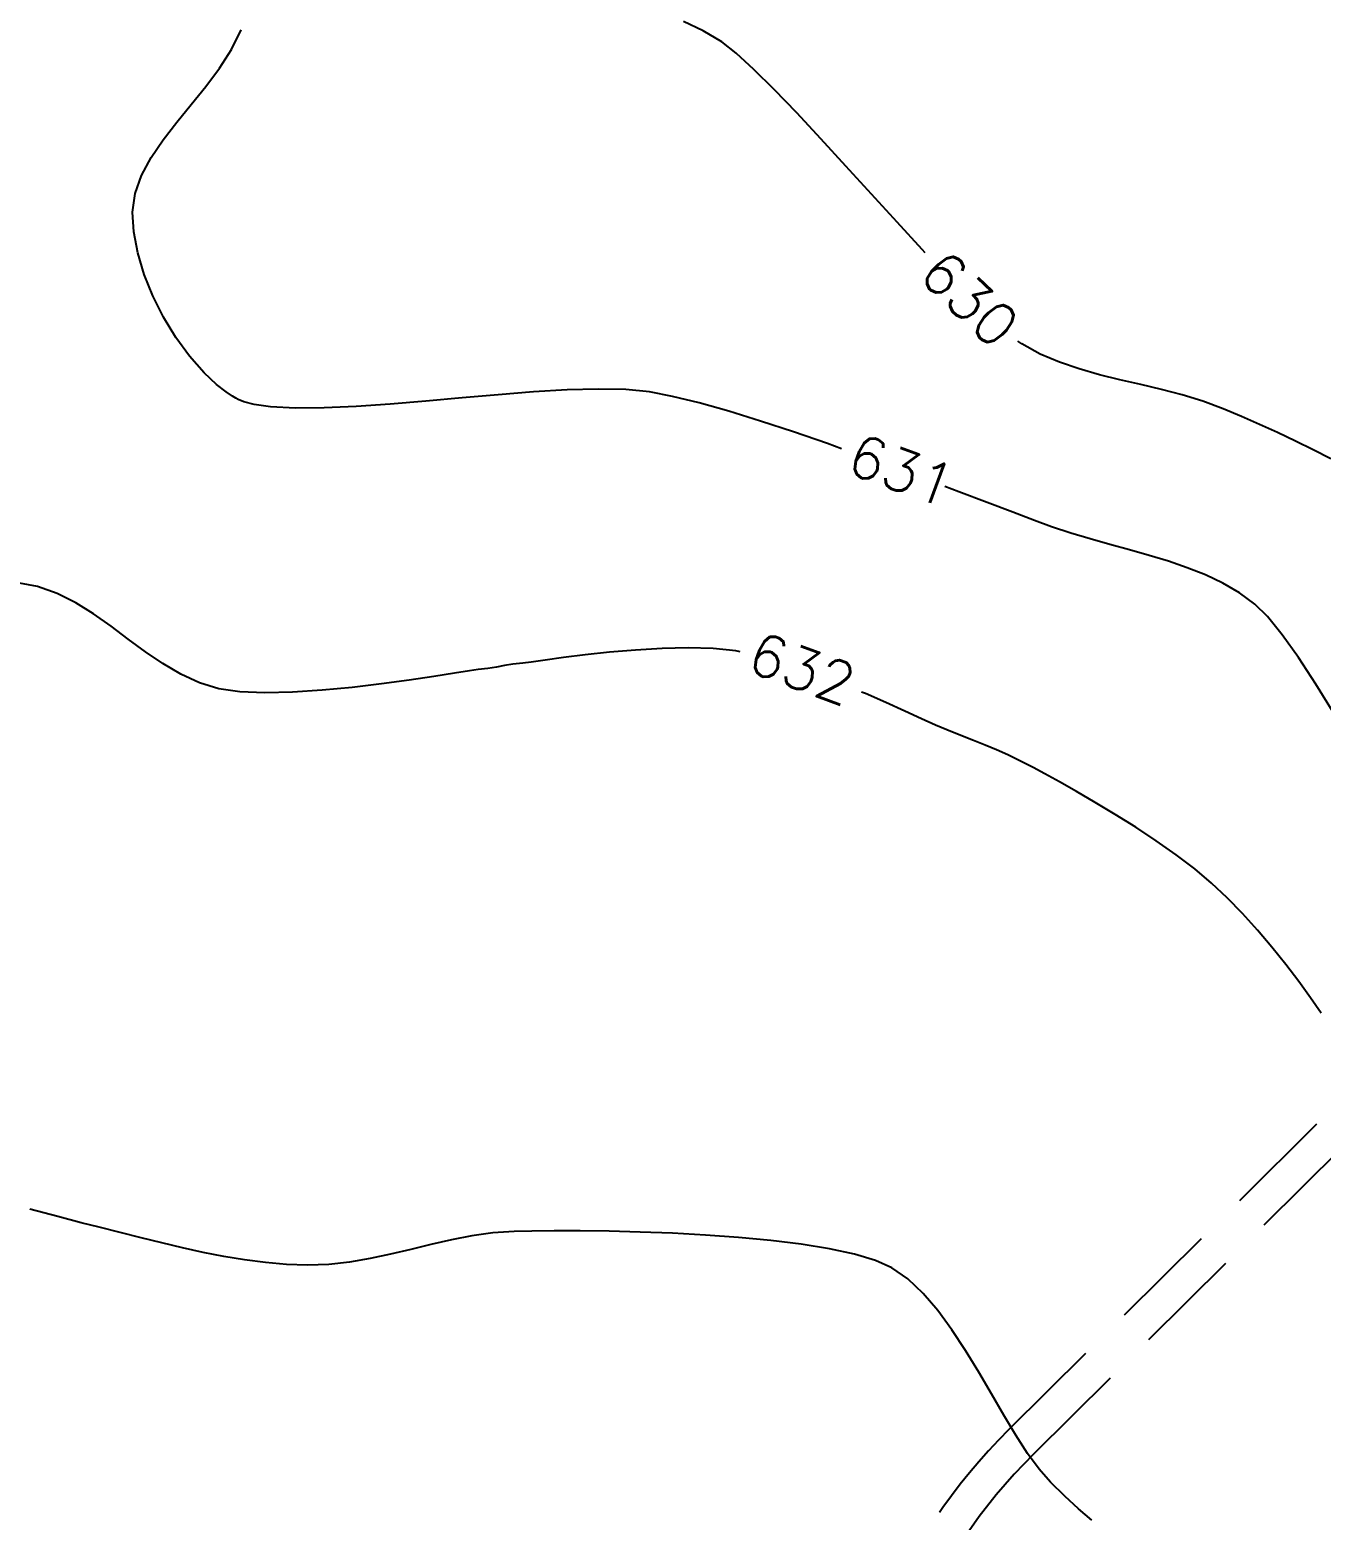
# Model space of a CAD drawing. Header units: feet. Extents: x 26064 to 27719, y 16802 to 28989.
# Drawn here: x 26491.8 to 26566.2, y 17535.1 to 17621.1 of the extents above; entities that cross this region are included whole.
import ezdxf

# ---------------------------------------------------------------- set-up
doc = ezdxf.new("R2010")
doc.units = ezdxf.units.FT
doc.header["$LTSCALE"] = 50
doc.header["$MEASUREMENT"] = 0
for name, pattern in [('HIDDEN', [0.375, 0.25, -0.125]), ('HIDDEN2', [0.1875, 0.125, -0.0625]), ('HIDN25', [0.0938, 0.0625, -0.0313])]:
    doc.linetypes.add(name, pattern=pattern)
for name, color, linetype in [('CONT-MJR', 160, 'HIDDEN'), ('CONT-MNR', 55, 'HIDN25'), ('EX-STORM DRAIN', 251, 'HIDDEN2')]:
    doc.layers.add(name, color=color, linetype=linetype)
doc.styles.add('l60', font='simplex', dxfattribs={"height": 2.4})

msp = doc.modelspace()

# ---------------------------------------------------------------- linework, layer by layer
at = {"layer": 'CONT-MJR', "color": 7}
for p, q in [((26530.60329, 17621.01643, 630), (26529.47222, 17621.54688, 630)), ((26531.6724, 17620.38048, 630), (26530.60329, 17621.01643, 630)), ((26532.51105, 17619.72709, 630), (26531.6724, 17620.38048, 630)), ((26533.53174, 17618.79493, 630), (26532.51105, 17619.72709, 630)), ((26534.70421, 17617.63097, 630), (26533.53174, 17618.79493, 630)), ((26535.99819, 17616.28216, 630), (26534.70421, 17617.63097, 630)), ((26537.38341, 17614.79549, 630), (26535.99819, 17616.28216, 630)), ((26538.82962, 17613.2179, 630), (26537.38341, 17614.79549, 630)), ((26540.30653, 17611.59637, 630), (26538.82962, 17613.2179, 630)), ((26541.78389, 17609.97786, 630), (26540.30653, 17611.59637, 630)), ((26543.23142, 17608.40935, 630), (26541.78389, 17609.97786, 630)), ((26543.40795, 17608.22213, 630), (26543.23142, 17608.40935, 630)), ((26548.9624, 17602.96048, 630), (26548.73443, 17603.12626, 630)), ((26550.02685, 17602.38237, 630), (26548.9624, 17602.96048, 630)), ((26551.13272, 17601.90983, 630), (26550.02685, 17602.38237, 630)), ((26552.27253, 17601.52037, 630), (26551.13272, 17601.90983, 630)), ((26553.43878, 17601.19149, 630), (26552.27253, 17601.52037, 630)), ((26554.624, 17600.90068, 630), (26553.43878, 17601.19149, 630)), ((26555.82068, 17600.62546, 630), (26554.624, 17600.90068, 630)), ((26557.02136, 17600.34333, 630), (26555.82068, 17600.62546, 630)), ((26558.21852, 17600.03179, 630), (26557.02136, 17600.34333, 630)), ((26559.4047, 17599.66833, 630), (26558.21852, 17600.03179, 630)), ((26560.5724, 17599.23048, 630), (26559.4047, 17599.66833, 630)), ((26561.622, 17598.78507, 630), (26560.5724, 17599.23048, 630)), ((26562.6681, 17598.32573, 630), (26561.622, 17598.78507, 630)), ((26563.70929, 17597.8517, 630), (26562.6681, 17598.32573, 630)), ((26564.74415, 17597.36223, 630), (26563.70929, 17597.8517, 630)), ((26565.77127, 17596.85657, 630), (26564.74415, 17597.36223, 630)), ((26566.78924, 17596.33397, 630), (26565.77127, 17596.85657, 630))]:
    msp.add_line(p, q, dxfattribs=at)
at = {"layer": 'CONT-MNR', "color": 7, "extrusion": (0.895288, -0.445488, 0)}
msp.add_line((26503.41619, 17619.94589, 631), (26503.97784, 17621.07463, 631), dxfattribs=at)
at = {"layer": 'CONT-MNR', "color": 7, "extrusion": (0.842345, -0.538938, 0)}
msp.add_line((26502.71916, 17618.85644, 631), (26503.41619, 17619.94589, 631), dxfattribs=at)
at = {"layer": 'CONT-MNR', "color": 7, "extrusion": (0.802488, -0.596668, 0)}
msp.add_line((26501.93215, 17617.79796, 631), (26502.71916, 17618.85644, 631), dxfattribs=at)
at = {"layer": 'CONT-MNR', "color": 7}
for p, q in [((26501.10057, 17616.76209, 631), (26501.93215, 17617.79796, 631)), ((26499.48533, 17614.72483, 631), (26500.26983, 17615.74049, 631)), ((26498.79248, 17613.70675, 631), (26499.48533, 17614.72483, 631)), ((26497.78689, 17609.4188, 631), (26497.71784, 17610.55463, 631)), ((26498.01608, 17608.21546, 631), (26497.78689, 17609.4188, 631)), ((26501.84562, 17601.29331, 631), (26500.99628, 17602.25837, 631)), ((26503.48093, 17599.94706, 631), (26503.10933, 17600.19594, 631)), ((26520.83148, 17600.19534, 631), (26518.79787, 17600.03831, 631)), ((26522.76562, 17600.30871, 631), (26520.83148, 17600.19534, 631)), ((26524.55397, 17600.35921, 631), (26522.76562, 17600.30871, 631)), ((26526.15016, 17600.32759, 631), (26524.55397, 17600.35921, 631)), ((26527.50784, 17600.19463, 631), (26526.15016, 17600.32759, 631)), ((26503.66784, 17599.83463, 631), (26503.48093, 17599.94706, 631)), ((26504.13287, 17599.6286, 631), (26503.80878, 17599.76021, 631)), ((26505.67138, 17599.33271, 631), (26504.71895, 17599.47195, 631)), ((26510.59593, 17599.35844, 631), (26508.76032, 17599.2717, 631)), ((26530.37906, 17599.56006, 631), (26528.84342, 17599.93783, 631)), ((26508.76032, 17599.2717, 631), (26507.10335, 17599.25671, 631)), ((26533.8997, 17598.51668, 631), (26532.07705, 17599.08008, 631)), ((26535.80931, 17597.88863, 631), (26533.8997, 17598.51668, 631)), ((26538.58089, 17596.92555, 631), (26537.76817, 17597.2147, 631)), ((26546.98166, 17593.81399, 631), (26545.34207, 17594.43569, 631)), ((26548.44428, 17593.25907, 631), (26546.98166, 17593.81399, 631)), ((26555.17956, 17591.09206, 631), (26554.04578, 17591.40249, 631)), ((26556.30562, 17590.77439, 631), (26555.17956, 17591.09206, 631)), ((26492.22784, 17588.98463, 632), (26491.20195, 17589.17151, 632)), ((26494.43796, 17588.04038, 632), (26493.3617, 17588.58126, 632)), ((26496.47511, 17586.68982, 632), (26495.47097, 17587.39792, 632)), ((26499.45789, 17584.5309, 632), (26498.45421, 17585.22038, 632)), ((26522.54751, 17584.87913, 632), (26521.49178, 17584.73727, 632)), ((26523.80517, 17585.03453, 632), (26522.54751, 17584.87913, 632)), ((26525.20934, 17585.18585, 632), (26523.80517, 17585.03453, 632)), ((26529.74662, 17585.43915, 632), (26528.23549, 17585.40578, 632)), ((26531.18254, 17585.39798, 632), (26529.74662, 17585.43915, 632)), ((26532.48784, 17585.26463, 632), (26531.18254, 17585.39798, 632)), ((26532.73884, 17585.21537, 632), (26532.48784, 17585.26463, 632)), ((26500.49015, 17583.9195, 632), (26499.45789, 17584.5309, 632)), ((26517.62784, 17584.18463, 632), (26517.1344, 17584.11338, 632)), ((26518.68488, 17584.33747, 632), (26518.19421, 17584.258, 632)), ((26519.15037, 17584.41825, 632), (26518.68488, 17584.33747, 632)), ((26519.64119, 17584.49556, 632), (26519.15037, 17584.41825, 632)), ((26520.20784, 17584.56463, 632), (26519.64119, 17584.49556, 632)), ((26520.69342, 17584.62656, 632), (26520.20784, 17584.56463, 632)), ((26502.69784, 17583.07463, 632), (26501.56534, 17583.4221, 632)), ((26508.64032, 17582.99565, 632), (26506.93751, 17582.88288, 632)), ((26510.3745, 17583.1631, 632), (26508.64032, 17582.99565, 632)), ((26541.13234, 17582.28667, 632), (26539.95485, 17582.80257, 632)), ((26544.00284, 17580.99065, 632), (26543.18369, 17581.35908, 632)), ((26544.64784, 17580.71463, 632), (26544.00284, 17580.99065, 632)), ((26545.45724, 17580.39071, 632), (26544.64784, 17580.71463, 632)), ((26546.1816, 17580.10496, 632), (26545.45724, 17580.39071, 632)), ((26549.62784, 17578.53463, 632), (26548.85721, 17578.93558, 632)), ((26552.11962, 17577.15754, 632), (26551.1399, 17577.70901, 632)), ((26555.53501, 17575.09966, 632), (26554.35206, 17575.84027, 632)), ((26560.79639, 17571.03426, 632), (26559.89784, 17571.88463, 632)), ((26562.55102, 17569.16224, 632), (26561.68412, 17570.12043, 632)), ((26563.38713, 17568.17874, 632), (26562.55102, 17569.16224, 632)), ((26564.92701, 17566.21215, 632), (26564.18246, 17567.18902, 632)), ((26495.79698, 17552.03491, 633), (26494.7541, 17552.2973, 633)), ((26497.01012, 17551.73299, 633), (26495.79698, 17552.03491, 633)), ((26516.0913, 17551.30925, 633), (26514.91658, 17551.04298, 633)), ((26517.27764, 17551.53767, 633), (26516.0913, 17551.30925, 633)), ((26518.48105, 17551.70672, 633), (26517.27764, 17551.53767, 633)), ((26519.70698, 17551.79491, 633), (26518.48105, 17551.70672, 633)), ((26523.51313, 17551.82967, 633), (26522.0177, 17551.83222, 633)), ((26526.96598, 17551.76309, 633), (26525.1771, 17551.8079, 633)), ((26528.83612, 17551.69145, 633), (26526.96598, 17551.76309, 633)), ((26532.64569, 17551.45241, 633), (26530.74391, 17551.58916, 633)), ((26501.78643, 17550.58546, 633), (26500.59788, 17550.84816, 633)), ((26504.17023, 17550.15392, 633), (26502.97623, 17550.35152, 633)), ((26512.58019, 17550.48291, 633), (26511.40762, 17550.23213, 633)), ((26539.32019, 17550.48462, 633), (26537.87873, 17550.7973, 633)), ((26540.53749, 17550.11842, 633), (26539.32019, 17550.48462, 633)), ((26505.37139, 17550.00023, 633), (26504.17023, 17550.15392, 633)), ((26507.80698, 17549.85491, 633), (26506.58265, 17549.89803, 633)), ((26510.22486, 17550.02953, 633), (26509.02647, 17549.89662, 633)), ((26541.48698, 17549.69491, 633), (26540.53749, 17550.11842, 633)), ((26545.72798, 17544.92457, 633), (26544.94248, 17546.11958, 633)), ((26547.22169, 17542.43329, 633), (26546.48692, 17543.68342, 633)), ((26548.62833, 17540.05474, 633), (26547.9347, 17541.21134, 633)), ((26549.30498, 17539.00065, 633), (26548.62833, 17540.05474, 633)), ((26550.61693, 17537.34864, 633), (26549.96705, 17538.08623, 633))]:
    msp.add_line(p, q, dxfattribs=at)
at = {"layer": 'CONT-MNR', "color": 7, "extrusion": (0.775856, -0.63091, 0)}
msp.add_line((26500.26983, 17615.74049, 631), (26501.10057, 17616.76209, 631), dxfattribs=at)
at = {"layer": 'CONT-MNR', "color": 7, "extrusion": (0.879821, -0.475304, 0)}
msp.add_line((26498.23667, 17612.67792, 631), (26498.79248, 17613.70675, 631), dxfattribs=at)
at = {"layer": 'CONT-MNR', "color": 7, "extrusion": (0.942001, -0.335609, 0)}
msp.add_line((26497.86333, 17611.62999, 631), (26498.23667, 17612.67792, 631), dxfattribs=at)
at = {"layer": 'CONT-MNR', "color": 7, "extrusion": (0.990972, -0.134068, 0)}
msp.add_line((26497.71784, 17610.55463, 631), (26497.86333, 17611.62999, 631), dxfattribs=at)
at = {"layer": 'CONT-MNR', "color": 7, "extrusion": (0.957606, 0.288082, 0)}
msp.add_line((26498.38918, 17606.97525, 631), (26498.01608, 17608.21546, 631), dxfattribs=at)
at = {"layer": 'CONT-MNR', "color": 7, "extrusion": (0.927908, 0.372809, 0)}
msp.add_line((26498.88997, 17605.7288, 631), (26498.38918, 17606.97525, 631), dxfattribs=at)
at = {"layer": 'CONT-MNR', "color": 7, "extrusion": (0.894066, 0.447936, 0)}
msp.add_line((26499.50223, 17604.50675, 631), (26498.88997, 17605.7288, 631), dxfattribs=at)
at = {"layer": 'CONT-MNR', "color": 7, "extrusion": (0.855126, 0.518421, 0)}
msp.add_line((26500.20974, 17603.33973, 631), (26499.50223, 17604.50675, 631), dxfattribs=at)
at = {"layer": 'CONT-MNR', "color": 7, "extrusion": (0.808702, 0.588218, 0)}
msp.add_line((26500.99628, 17602.25837, 631), (26500.20974, 17603.33973, 631), dxfattribs=at)
at = {"layer": 'CONT-MNR', "color": 7, "extrusion": (-0.683147, -0.730281, 0)}
msp.add_line((26502.55941, 17600.62559, 631), (26501.84562, 17601.29331, 631), dxfattribs=at)
at = {"layer": 'CONT-MNR', "color": 7, "extrusion": (0.615666, 0.788007, 0)}
msp.add_line((26503.10933, 17600.19594, 631), (26502.55941, 17600.62559, 631), dxfattribs=at)
at = {"layer": 'CONT-MNR', "color": 7, "extrusion": (-0.188815, -0.982013, 0)}
msp.add_line((26528.84342, 17599.93783, 631), (26527.50784, 17600.19463, 631), dxfattribs=at)
at = {"layer": 'CONT-MNR', "color": 7, "extrusion": (-0.46691, -0.884305, 0)}
msp.add_line((26503.80878, 17599.76021, 631), (26503.66784, 17599.83463, 631), dxfattribs=at)
at = {"layer": 'CONT-MNR', "color": 7, "extrusion": (-0.258221, -0.966086, 0)}
msp.add_line((26504.71895, 17599.47195, 631), (26504.13287, 17599.6286, 631), dxfattribs=at)
at = {"layer": 'CONT-MNR', "color": 7, "extrusion": (-0.053002, -0.998594, 0)}
msp.add_line((26507.10335, 17599.25671, 631), (26505.67138, 17599.33271, 631), dxfattribs=at)
at = {"layer": 'CONT-MNR', "color": 7, "extrusion": (0.070593, -0.997505, 0)}
msp.add_line((26512.56385, 17599.49771, 631), (26510.59593, 17599.35844, 631), dxfattribs=at)
at = {"layer": 'CONT-MNR', "color": 7, "extrusion": (0.083721, -0.996489, 0)}
msp.add_line((26514.61771, 17599.67027, 631), (26512.56385, 17599.49771, 631), dxfattribs=at)
at = {"layer": 'CONT-MNR', "color": 7, "extrusion": (0.088789, -0.99605, 0)}
msp.add_line((26516.71117, 17599.85688, 631), (26514.61771, 17599.67027, 631), dxfattribs=at)
at = {"layer": 'CONT-MNR', "color": 7, "extrusion": (0.086621, -0.996241, 0)}
msp.add_line((26518.79787, 17600.03831, 631), (26516.71117, 17599.85688, 631), dxfattribs=at)
at = {"layer": 'CONT-MNR', "color": 7, "extrusion": (-0.272013, -0.962294, 0)}
msp.add_line((26532.07705, 17599.08008, 631), (26530.37906, 17599.56006, 631), dxfattribs=at)
at = {"layer": 'CONT-MNR', "color": 7, "extrusion": (-0.325328, -0.945601, 0)}
msp.add_line((26537.76817, 17597.2147, 631), (26535.80931, 17597.88863, 631), dxfattribs=at)
at = {"layer": 'CONT-MNR', "color": 7, "extrusion": (0.352335, 0.935874, 0)}
msp.add_line((26545.34207, 17594.43569, 631), (26544.53514, 17594.73948, 631), dxfattribs=at)
at = {"layer": 'CONT-MNR', "color": 7, "extrusion": (-0.35204, -0.935985, 0)}
msp.add_line((26549.69224, 17592.78969, 631), (26548.44428, 17593.25907, 631), dxfattribs=at)
at = {"layer": 'CONT-MNR', "color": 7, "extrusion": (-0.344261, -0.938874, 0)}
msp.add_line((26550.68784, 17592.42463, 631), (26549.69224, 17592.78969, 631), dxfattribs=at)
at = {"layer": 'CONT-MNR', "color": 7, "extrusion": (-0.317443, -0.948277, 0)}
msp.add_line((26551.79095, 17592.05535, 631), (26550.68784, 17592.42463, 631), dxfattribs=at)
at = {"layer": 'CONT-MNR', "color": 7, "extrusion": (-0.286993, -0.957933, 0)}
msp.add_line((26552.91326, 17591.71912, 631), (26551.79095, 17592.05535, 631), dxfattribs=at)
at = {"layer": 'CONT-MNR', "color": 7, "extrusion": (-0.269249, -0.963071, 0)}
msp.add_line((26554.04578, 17591.40249, 631), (26552.91326, 17591.71912, 631), dxfattribs=at)
at = {"layer": 'CONT-MNR', "color": 7, "extrusion": (-0.291708, -0.956507, 0)}
msp.add_line((26557.415, 17590.43606, 631), (26556.30562, 17590.77439, 631), dxfattribs=at)
at = {"layer": 'CONT-MNR', "color": 7, "extrusion": (-0.324988, -0.945718, 0)}
msp.add_line((26558.49873, 17590.06364, 631), (26557.415, 17590.43606, 631), dxfattribs=at)
at = {"layer": 'CONT-MNR', "color": 7, "extrusion": (-0.371603, -0.928392, 0)}
msp.add_line((26559.54785, 17589.64371, 631), (26558.49873, 17590.06364, 631), dxfattribs=at)
at = {"layer": 'CONT-MNR', "color": 7, "extrusion": (-0.431421, -0.902151, 0)}
msp.add_line((26560.55339, 17589.16285, 631), (26559.54785, 17589.64371, 631), dxfattribs=at)
at = {"layer": 'CONT-MNR', "color": 7, "extrusion": (-0.503406, -0.86405, 0)}
msp.add_line((26561.50637, 17588.60763, 631), (26560.55339, 17589.16285, 631), dxfattribs=at)
at = {"layer": 'CONT-MNR', "color": 7, "extrusion": (-0.33517, -0.942158, 0)}
msp.add_line((26493.3617, 17588.58126, 632), (26492.22784, 17588.98463, 632), dxfattribs=at)
at = {"layer": 'CONT-MNR', "color": 7, "extrusion": (0.584992, 0.811039, 0)}
msp.add_line((26562.39784, 17587.96463, 631), (26561.50637, 17588.60763, 631), dxfattribs=at)
at = {"layer": 'CONT-MNR', "color": 7, "extrusion": (-0.528119, -0.84917, 0)}
msp.add_line((26495.47097, 17587.39792, 632), (26494.43796, 17588.04038, 632), dxfattribs=at)
at = {"layer": 'CONT-MNR', "color": 7, "extrusion": (-0.701048, -0.713114, 0)}
msp.add_line((26563.13285, 17587.24205, 631), (26562.39784, 17587.96463, 631), dxfattribs=at)
at = {"layer": 'CONT-MNR', "color": 7, "extrusion": (0.597721, 0.801704, 0)}
msp.add_line((26497.46474, 17585.95199, 632), (26496.47511, 17586.68982, 632), dxfattribs=at)
at = {"layer": 'CONT-MNR', "color": 7, "extrusion": (0.778132, 0.6281, 0)}
msp.add_line((26563.9773, 17586.19589, 631), (26563.13285, 17587.24205, 631), dxfattribs=at)
at = {"layer": 'CONT-MNR', "color": 7, "extrusion": (-0.594531, -0.804073, 0)}
msp.add_line((26498.45421, 17585.22038, 632), (26497.46474, 17585.95199, 632), dxfattribs=at)
at = {"layer": 'CONT-MNR', "color": 7, "extrusion": (0.815481, 0.578784, 0)}
msp.add_line((26564.91207, 17584.87885, 631), (26563.9773, 17586.19589, 631), dxfattribs=at)
at = {"layer": 'CONT-MNR', "color": 7, "extrusion": (0.137352, -0.990522, 0)}
msp.add_line((26521.49178, 17584.73727, 632), (26520.69342, 17584.62656, 632), dxfattribs=at)
at = {"layer": 'CONT-MNR', "color": 7, "extrusion": (0.086366, -0.996263, 0)}
msp.add_line((26526.70459, 17585.31547, 632), (26525.20934, 17585.18585, 632), dxfattribs=at)
at = {"layer": 'CONT-MNR', "color": 7, "extrusion": (0.058887, -0.998265, 0)}
msp.add_line((26528.23549, 17585.40578, 632), (26526.70459, 17585.31547, 632), dxfattribs=at)
at = {"layer": 'CONT-MNR', "color": 7, "extrusion": (0.836429, 0.548075, 0)}
msp.add_line((26565.91803, 17583.34362, 631), (26564.91207, 17584.87885, 631), dxfattribs=at)
at = {"layer": 'CONT-MNR', "color": 7, "extrusion": (-0.419863, -0.907587, 0)}
msp.add_line((26501.56534, 17583.4221, 632), (26500.49015, 17583.9195, 632), dxfattribs=at)
at = {"layer": 'CONT-MNR', "color": 7, "extrusion": (0.154272, -0.988028, 0)}
msp.add_line((26516.26405, 17583.9756, 632), (26515.08484, 17583.79147, 632), dxfattribs=at)
at = {"layer": 'CONT-MNR', "color": 7, "extrusion": (0.156365, -0.987699, 0)}
msp.add_line((26517.1344, 17584.11338, 632), (26516.26405, 17583.9756, 632), dxfattribs=at)
at = {"layer": 'CONT-MNR', "color": 7, "extrusion": (0.128477, -0.991712, 0)}
msp.add_line((26518.19421, 17584.258, 632), (26517.62784, 17584.18463, 632), dxfattribs=at)
at = {"layer": 'CONT-MNR', "color": 7, "extrusion": (-0.142216, -0.989836, 0)}
msp.add_line((26503.89822, 17582.90216, 632), (26502.69784, 17583.07463, 632), dxfattribs=at)
at = {"layer": 'CONT-MNR', "color": 7, "extrusion": (0.118119, -0.992999, 0)}
msp.add_line((26512.07202, 17583.36502, 632), (26510.3745, 17583.1631, 632), dxfattribs=at)
at = {"layer": 'CONT-MNR', "color": 7, "extrusion": (0.134498, -0.990914, 0)}
msp.add_line((26513.66481, 17583.58121, 632), (26512.07202, 17583.36502, 632), dxfattribs=at)
at = {"layer": 'CONT-MNR', "color": 7, "extrusion": (0.14647, -0.989215, 0)}
msp.add_line((26515.08484, 17583.79147, 632), (26513.66481, 17583.58121, 632), dxfattribs=at)
at = {"layer": 'CONT-MNR', "color": 7, "extrusion": (0.849096, 0.528239, 0)}
msp.add_line((26566.97608, 17581.64291, 631), (26565.91803, 17583.34362, 631), dxfattribs=at)
at = {"layer": 'CONT-MNR', "color": 7, "extrusion": (-0.039793, -0.999208, 0)}
msp.add_line((26505.33413, 17582.84498, 632), (26503.89822, 17582.90216, 632), dxfattribs=at)
at = {"layer": 'CONT-MNR', "color": 7, "extrusion": (0.023629, -0.999721, 0)}
msp.add_line((26506.93751, 17582.88288, 632), (26505.33413, 17582.84498, 632), dxfattribs=at)
at = {"layer": 'CONT-MNR', "color": 7, "extrusion": (-0.387266, -0.921968, 0)}
msp.add_line((26539.95485, 17582.80257, 632), (26539.73818, 17582.89358, 632), dxfattribs=at)
at = {"layer": 'CONT-MNR', "color": 7, "extrusion": (0.410325, 0.91194, 0)}
msp.add_line((26542.21773, 17581.7983, 632), (26541.13234, 17582.28667, 632), dxfattribs=at)
at = {"layer": 'CONT-MNR', "color": 7, "extrusion": (-0.413919, -0.910314, 0)}
msp.add_line((26543.18369, 17581.35908, 632), (26542.21773, 17581.7983, 632), dxfattribs=at)
at = {"layer": 'CONT-MNR', "color": 7, "extrusion": (-0.371019, -0.928625, 0)}
msp.add_line((26546.85234, 17579.83698, 632), (26546.1816, 17580.10496, 632), dxfattribs=at)
at = {"layer": 'CONT-MNR', "color": 7, "extrusion": (0.385088, 0.92288, 0)}
msp.add_line((26547.5009, 17579.56635, 632), (26546.85234, 17579.83698, 632), dxfattribs=at)
at = {"layer": 'CONT-MNR', "color": 7, "extrusion": (-0.407647, -0.91314, 0)}
msp.add_line((26548.15871, 17579.27269, 632), (26547.5009, 17579.56635, 632), dxfattribs=at)
at = {"layer": 'CONT-MNR', "color": 7, "extrusion": (-0.434644, -0.900603, 0)}
msp.add_line((26548.85721, 17578.93558, 632), (26548.15871, 17579.27269, 632), dxfattribs=at)
at = {"layer": 'CONT-MNR', "color": 7, "extrusion": (0.47584, 0.879532, 0)}
msp.add_line((26550.29768, 17578.17224, 632), (26549.62784, 17578.53463, 632), dxfattribs=at)
at = {"layer": 'CONT-MNR', "color": 7, "extrusion": (-0.481924, -0.876213, 0)}
msp.add_line((26551.1399, 17577.70901, 632), (26550.29768, 17578.17224, 632), dxfattribs=at)
at = {"layer": 'CONT-MNR', "color": 7, "extrusion": (0.501328, 0.865257, 0)}
msp.add_line((26553.20197, 17576.53043, 632), (26552.11962, 17577.15754, 632), dxfattribs=at)
at = {"layer": 'CONT-MNR', "color": 7, "extrusion": (0.514553, 0.857459, 0)}
msp.add_line((26554.35206, 17575.84027, 632), (26553.20197, 17576.53043, 632), dxfattribs=at)
at = {"layer": 'CONT-MNR', "color": 7, "extrusion": (-0.550373, -0.834919, 0)}
msp.add_line((26556.71595, 17574.3212, 632), (26555.53501, 17575.09966, 632), dxfattribs=at)
at = {"layer": 'CONT-MNR', "color": 7, "extrusion": (-0.574853, -0.818256, 0)}
msp.add_line((26557.85999, 17573.51747, 632), (26556.71595, 17574.3212, 632), dxfattribs=at)
at = {"layer": 'CONT-MNR', "color": 7, "extrusion": (-0.605776, -0.795635, 0)}
msp.add_line((26558.93224, 17572.70108, 632), (26557.85999, 17573.51747, 632), dxfattribs=at)
at = {"layer": 'CONT-MNR', "color": 7, "extrusion": (-0.645671, -0.763615, 0)}
msp.add_line((26559.89784, 17571.88463, 632), (26558.93224, 17572.70108, 632), dxfattribs=at)
at = {"layer": 'CONT-MNR', "color": 7, "extrusion": (0.717275, 0.69679, 0)}
msp.add_line((26561.68412, 17570.12043, 632), (26560.79639, 17571.03426, 632), dxfattribs=at)
at = {"layer": 'CONT-MNR', "color": 7, "extrusion": (0.779504, 0.626397, 0)}
msp.add_line((26564.18246, 17567.18902, 632), (26563.38713, 17568.17874, 632), dxfattribs=at)
at = {"layer": 'CONT-MNR', "color": 7, "extrusion": (0.810135, 0.586243, 0)}
msp.add_line((26565.61081, 17565.2672, 632), (26564.92701, 17566.21215, 632), dxfattribs=at)
at = {"layer": 'CONT-MNR', "color": 7, "extrusion": (0.824701, 0.565569, 0)}
msp.add_line((26566.22387, 17564.37324, 632), (26565.61081, 17565.2672, 632), dxfattribs=at)
at = {"layer": 'CONT-MNR', "color": 7, "extrusion": (-0.258185, -0.966096, 0)}
msp.add_line((26493.40244, 17552.64959, 633), (26491.79447, 17553.07931, 633), dxfattribs=at)
at = {"layer": 'CONT-MNR', "color": 7, "extrusion": (-0.252207, -0.967673, 0)}
msp.add_line((26494.7541, 17552.2973, 633), (26493.40244, 17552.64959, 633), dxfattribs=at)
at = {"layer": 'CONT-MNR', "color": 7, "extrusion": (-0.244695, -0.9696, 0)}
msp.add_line((26498.21267, 17551.4295, 633), (26497.01012, 17551.73299, 633), dxfattribs=at)
at = {"layer": 'CONT-MNR', "color": 7, "extrusion": (-0.241568, -0.970384, 0)}
msp.add_line((26499.40761, 17551.13203, 633), (26498.21267, 17551.4295, 633), dxfattribs=at)
at = {"layer": 'CONT-MNR', "color": 7, "extrusion": (0.023796, -0.999717, 0)}
msp.add_line((26520.73444, 17551.81937, 633), (26519.70698, 17551.79491, 633), dxfattribs=at)
at = {"layer": 'CONT-MNR', "color": 7, "extrusion": (0.010018, -0.99995, 0)}
msp.add_line((26522.0177, 17551.83222, 633), (26520.73444, 17551.81937, 633), dxfattribs=at)
at = {"layer": 'CONT-MNR', "color": 7, "extrusion": (-0.013084, -0.999914, 0)}
msp.add_line((26525.1771, 17551.8079, 633), (26523.51313, 17551.82967, 633), dxfattribs=at)
at = {"layer": 'CONT-MNR', "color": 7, "extrusion": (-0.053541, -0.998566, 0)}
msp.add_line((26530.74391, 17551.58916, 633), (26528.83612, 17551.69145, 633), dxfattribs=at)
at = {"layer": 'CONT-MNR', "color": 7, "extrusion": (-0.094076, -0.995565, 0)}
msp.add_line((26534.49785, 17551.27739, 633), (26532.64569, 17551.45241, 633), dxfattribs=at)
at = {"layer": 'CONT-MNR', "color": 7, "extrusion": (-0.1225, -0.992469, 0)}
msp.add_line((26536.25674, 17551.06029, 633), (26534.49785, 17551.27739, 633), dxfattribs=at)
at = {"layer": 'CONT-MNR', "color": 7, "extrusion": (-0.231987, -0.972719, 0)}
msp.add_line((26500.59788, 17550.84816, 633), (26499.40761, 17551.13203, 633), dxfattribs=at)
at = {"layer": 'CONT-MNR', "color": 7, "extrusion": (-0.192927, -0.981213, 0)}
msp.add_line((26502.97623, 17550.35152, 633), (26501.78643, 17550.58546, 633), dxfattribs=at)
at = {"layer": 'CONT-MNR', "color": 7, "extrusion": (0.231145, -0.972919, 0)}
msp.add_line((26513.74803, 17550.76036, 633), (26512.58019, 17550.48291, 633), dxfattribs=at)
at = {"layer": 'CONT-MNR', "color": 7, "extrusion": (0.235075, -0.971977, 0)}
msp.add_line((26514.91658, 17551.04298, 633), (26513.74803, 17550.76036, 633), dxfattribs=at)
at = {"layer": 'CONT-MNR', "color": 7, "extrusion": (-0.160048, -0.987109, 0)}
msp.add_line((26537.87873, 17550.7973, 633), (26536.25674, 17551.06029, 633), dxfattribs=at)
at = {"layer": 'CONT-MNR', "color": 7, "extrusion": (-0.084073, -0.99646, 0)}
msp.add_line((26506.58265, 17549.89803, 633), (26505.37139, 17550.00023, 633), dxfattribs=at)
at = {"layer": 'CONT-MNR', "color": 7, "extrusion": (0.034182, -0.999416, 0)}
msp.add_line((26509.02647, 17549.89662, 633), (26507.80698, 17549.85491, 633), dxfattribs=at)
at = {"layer": 'CONT-MNR', "color": 7, "extrusion": (0.168834, -0.985644, 0)}
msp.add_line((26511.40762, 17550.23213, 633), (26510.22486, 17550.02953, 633), dxfattribs=at)
at = {"layer": 'CONT-MNR', "color": 7, "extrusion": (-0.57215, -0.820149, 0)}
msp.add_line((26542.40267, 17549.05611, 633), (26541.48698, 17549.69491, 633), dxfattribs=at)
at = {"layer": 'CONT-MNR', "color": 7, "extrusion": (0.687892, 0.725813, 0)}
msp.add_line((26543.28223, 17548.22251, 633), (26542.40267, 17549.05611, 633), dxfattribs=at)
at = {"layer": 'CONT-MNR', "color": 7, "extrusion": (0.760704, 0.649099, 0)}
msp.add_line((26544.12803, 17547.23128, 633), (26543.28223, 17548.22251, 633), dxfattribs=at)
at = {"layer": 'CONT-MNR', "color": 7, "extrusion": (0.80668, 0.590989, 0)}
msp.add_line((26544.94248, 17546.11958, 633), (26544.12803, 17547.23128, 633), dxfattribs=at)
at = {"layer": 'CONT-MNR', "color": 7, "extrusion": (0.853142, 0.521679, 0)}
msp.add_line((26546.48692, 17543.68342, 633), (26545.72798, 17544.92457, 633), dxfattribs=at)
at = {"layer": 'CONT-MNR', "color": 7, "extrusion": (0.863717, 0.503977, 0)}
msp.add_line((26547.9347, 17541.21134, 633), (26547.22169, 17542.43329, 633), dxfattribs=at)
at = {"layer": 'CONT-MNR', "color": 7, "extrusion": (0.809983, 0.586454, 0)}
msp.add_line((26549.96705, 17538.08623, 633), (26549.30498, 17539.00065, 633), dxfattribs=at)
at = {"layer": 'CONT-MNR', "color": 7, "extrusion": (0.696075, 0.717969, 0)}
msp.add_line((26551.44885, 17536.5421, 633), (26550.61693, 17537.34864, 633), dxfattribs=at)
at = {"layer": 'CONT-MNR', "color": 7, "extrusion": (-0.678507, -0.734594, 0)}
msp.add_line((26552.2385, 17535.81274, 633), (26551.44885, 17536.5421, 633), dxfattribs=at)
at = {"layer": 'CONT-MNR', "color": 7, "extrusion": (-0.654645, -0.755937, 0)}
msp.add_line((26553.00511, 17535.14885, 633), (26552.2385, 17535.81274, 633), dxfattribs=at)
at = {"layer": 'EX-STORM DRAIN', "color": 7}
for p, q in [((26548.22894, 17540.37636), (26647.1, 17638.54909)), ((26548.22894, 17540.37636), (26647.1, 17638.54909)), ((26549.63814, 17538.95714), (26648.50919, 17637.12987)), ((26549.63814, 17538.95714), (26648.50919, 17637.12987))]:
    msp.add_line(p, q, dxfattribs=at)
for radius in [34.17, 34.17, 32.17, 32.17]:
    msp.add_arc((26572.305, 17516.12904), radius, 134.7969444, 179.7969444, dxfattribs=at)

# ---------------------------------------------------------------- texts
at = {"layer": 'CONT-MJR', "color": 7, "style": 'l60'}
msp.add_text('630', height=2.4, rotation=315.9837612, dxfattribs=at).set_placement((26542.91134, 17606.84469, 630))
at = {"layer": 'CONT-MNR', "color": 7, "style": 'l60'}
for s, rotation, p in [('631', 339.9554868, (26538.73662, 17595.60185, 631)), ('632', 340.0277071, (26532.99592, 17584.16616, 632))]:
    msp.add_text(s, height=2.4, rotation=rotation, dxfattribs=at).set_placement(p)

doc.saveas('drawing.dxf')
